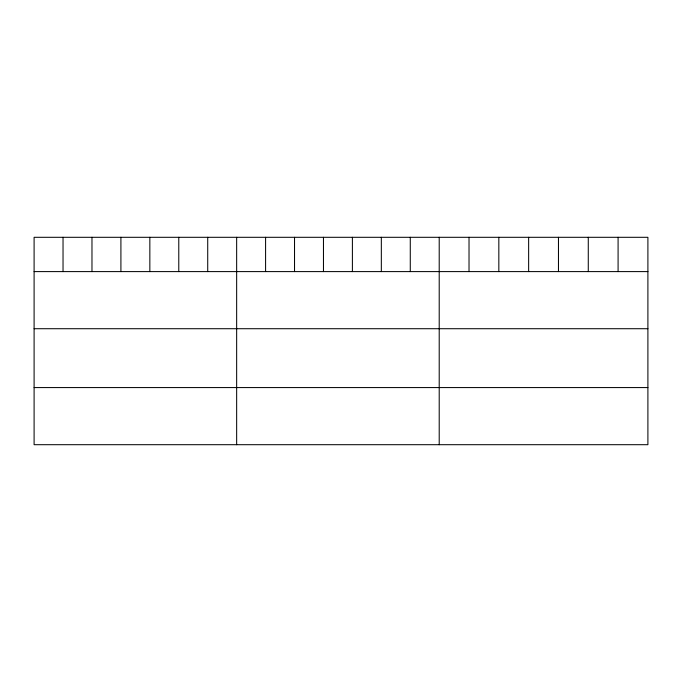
<?xml version="1.0" encoding="UTF-8"?>
<svg xmlns="http://www.w3.org/2000/svg" width="682" height="682" viewBox="0 0 682 682"><rect width="100%" height="100%" fill="white"/><g stroke="black" fill="none" stroke-linecap="round" stroke-linejoin="round"><path stroke-width="1.02" d="M647.9 271.598L647.9 444.698L34.1 444.698L34.1 237.302L647.9 237.302L647.9 271.598L34.1 271.598M34.1 328.715L647.9 328.715M34.1 387.572L647.9 387.572M618.088 237.302L618.088 271.598M588.276 237.302L588.276 271.598M558.464 237.302L558.464 271.598M528.644 237.302L528.644 271.598M498.832 237.302L498.832 271.598M469.02 237.302L469.02 271.598M439.208 237.302L439.208 444.698M410.274 237.302L410.274 271.598M381.332 237.302L381.332 271.598M352.398 237.302L352.398 271.598M323.464 237.302L323.464 271.598M294.53 237.302L294.53 271.598M265.588 237.302L265.588 271.598M236.654 237.302L236.654 444.698M207.72 237.302L207.72 271.598M178.778 237.302L178.778 271.598M149.844 237.302L149.844 271.598M120.91 237.302L120.91 271.598M91.976 237.302L91.976 271.598M63.034 237.302L63.034 271.598"/></g></svg>
